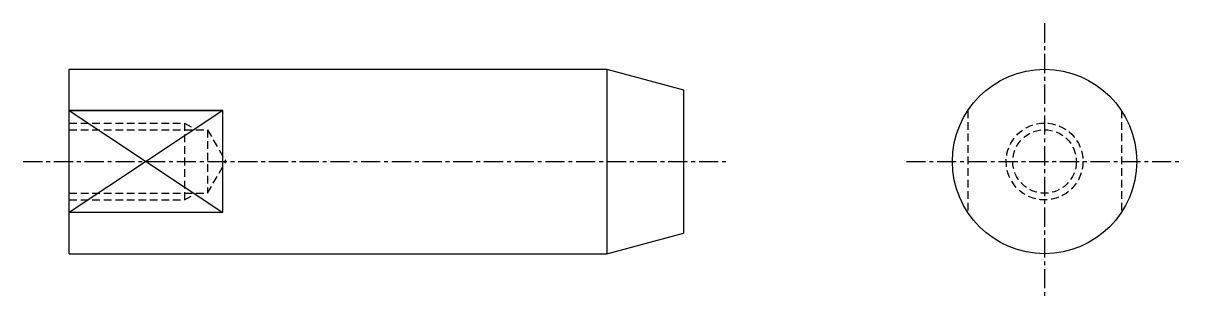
# Model space of a CAD drawing. Extents: x 164.1 to 244.6, y 161.6 to 228.8.
# Drawn here: x 169.1 to 244.6, y 210.8 to 228.8 of the extents above; entities outside this region: 2.
import ezdxf

# ---------------------------------------------------------------- set-up
doc = ezdxf.new("R2010")
doc.units = 0
doc.linetypes.add('CENTER', pattern=[2, 1.25, -0.25, 0.25, -0.25])
doc.linetypes.add('DASHED', pattern=[0.75, 0.5, -0.25])
doc.layers.get('0').update_dxf_attribs({"linetype": 'CONTINUOUS'})
doc.layers.add('CENTER', color=1, linetype='CENTER')

msp = doc.modelspace()

# ---------------------------------------------------------------- linework, layer by layer
at = {"color": 7, "linetype": 'CONTINUOUS'}
for p, q in [((172.065, 225.84), (207.065, 225.84)), ((172.065, 213.84), (172.065, 225.84)), ((207.065, 225.84), (212.065, 224.5)), ((207.065, 225.84), (207.065, 213.84)), ((212.065, 224.5), (212.065, 215.179)), ((172.065, 223.156), (182.065, 216.523)), ((182.065, 223.156), (172.065, 216.523)), ((172.065, 223.156), (182.065, 223.156)), ((182.065, 223.156), (172.065, 223.156)), ((182.065, 216.523), (182.065, 223.156)), ((182.065, 216.523), (172.065, 216.523)), ((207.065, 213.84), (212.065, 215.179)), ((172.065, 213.84), (207.065, 213.84))]:
    msp.add_line(p, q, dxfattribs=at)
at = {"color": 3, "linetype": 'DASHED'}
for p, q in [((230.565, 223.156), (230.565, 216.523)), ((240.565, 223.156), (240.565, 216.523)), ((172.065, 222.34), (179.565, 222.34)), ((179.565, 222.34), (179.565, 217.34)), ((179.565, 222.34), (180.221, 221.961)), ((172.065, 221.907), (181.065, 221.907)), ((181.065, 221.907), (182.258, 219.84)), ((181.065, 221.907), (181.065, 217.773)), ((181.065, 217.773), (182.258, 219.84)), ((172.065, 217.773), (181.065, 217.773)), ((179.565, 217.34), (180.221, 217.719)), ((172.065, 217.34), (179.565, 217.34))]:
    msp.add_line(p, q, dxfattribs=at)
at = {"color": 7, "linetype": 'CONTINUOUS'}
msp.add_circle((235.565, 219.84), 6, dxfattribs=at)
at = {"color": 3, "linetype": 'DASHED'}
for radius in [2.5, 2.067]:
    msp.add_circle((235.565, 219.84), radius, dxfattribs=at)
at = {"layer": 'CENTER', "color": 1, "linetype": 'CENTER'}
for p, q in [((235.565, 228.84), (235.565, 210.84)), ((169.065, 219.84), (215.065, 219.84)), ((226.565, 219.84), (244.565, 219.84))]:
    msp.add_line(p, q, dxfattribs=at)

# ---------------------------------------------------------------- texts
at = {"color": 7, "linetype": 'CONTINUOUS'}
for s, p in [('JPFJT12 - 40 -M5 - E5 - A15', (164.052, 166.353)), ('JPFJT12', (164.052, 161.578))]:
    msp.add_text(s, height=2, dxfattribs=at).set_placement(p)

doc.saveas('drawing.dxf')
